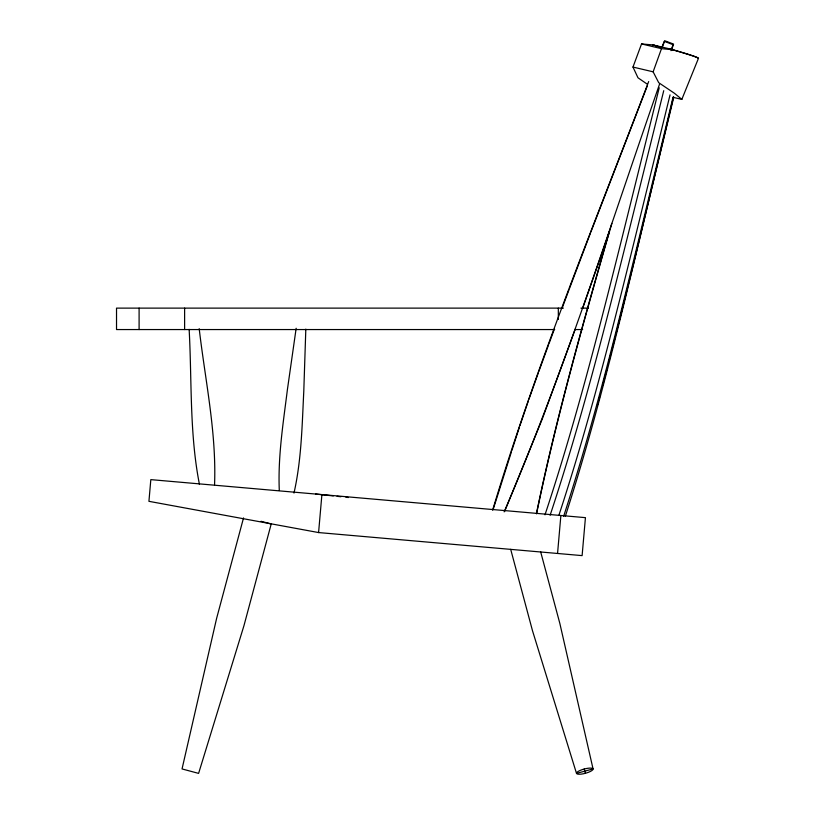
<?xml version="1.0" encoding="UTF-8"?>
<svg xmlns="http://www.w3.org/2000/svg" width="815" height="815" viewBox="0 0 815 815"><rect width="100%" height="100%" fill="white"/><g stroke="black" fill="none" stroke-linecap="round" stroke-linejoin="round"><path stroke-width="1.22" d="M214.559 484.731C216.546 432.307 205.227 380.442 199.196 328.659M305.819 329.117L303.791 391.159C302.08 425.216 301.53 459.66 293.991 493.065M318.655 532.572L148.931 501.327L150.826 479.628L585.435 517.647L582.114 555.616L318.584 532.562L321.905 494.593M557.552 553.466L560.873 515.498M296.161 328.272L287.389 389.723C283.223 423.138 277.823 456.726 279.301 490.508M536.443 513.44C556.075 418.319 582.521 324.828 609.274 231.531M536.545 513.857C556.777 415.833 584.212 319.551 611.831 223.412M673.496 96.873L640.335 236.268C617.78 330.248 594.909 424.238 565.315 516.303M673.058 97.158L639.174 237.695C616.415 331.196 593.381 424.707 563.644 516.282M673.771 97.158L634.579 259.496M670.042 94.876L635.415 236.544C612.36 329.963 589.041 423.413 559.019 514.897M659.223 87.775L622.629 235.484C599.198 329.25 575.441 423.016 544.991 514.805M663.736 90.679L627.754 235.932C604.323 329.698 580.575 423.464 550.115 515.253M634.284 260.708L622.334 308.885M615.712 335.036L622.039 310.067M609.274 360.118L611.118 352.946M611.729 350.562L615.407 336.228M602.743 385.24L604.608 378.068M605.229 375.674L607.104 368.492M243.532 517.912L216.607 618.412L182.04 768.942L198.605 773.384L243.94 625.726L271.201 524.004L267.198 522.935M597.069 406.41L598.027 402.895M598.668 400.542L599.626 397.027M671.112 49.236A770.623 9.352 13.4 0 1 698.475 58.293L681.839 99.359L674.413 93.256L658.703 82.682L653.131 71.822L661.495 48.656L673.638 49.827L671.214 49.593M492.596 510.18C536.423 364.448 594.624 223.636 648.679 81.551M493.116 509.609L511.463 451.704M511.84 450.532L519.512 426.887M647.018 83.996L637.992 77.792L632.98 67.064L641.537 43.949L652.795 44.907L673.088 49.674M519.909 425.705L528.487 400.491M659.498 84.302C609.681 227.477 564 372.404 504.159 511.861M670.99 50.662L673.037 44.662L664.235 41.321L661.953 47.229M671.519 50.092L673.567 44.092L664.765 40.75L662.473 46.669M608.774 233.661L582.745 308.08M528.904 399.289L538.369 372.73M575.237 329.189L542.158 419.287L504.689 511.3M538.797 371.548L548.689 344.501M549.127 343.329L554.312 329.27M562.116 308.223L569.064 289.6M569.502 288.439L590.345 233.385M590.804 232.214L647.375 85.718M563.348 308.121L116.525 308.121L116.525 329.555L554.689 329.555M580.942 308.121L588.481 308.121M574.657 329.555L582.664 329.555M315.66 494.043L333.315 495.917M337.094 496.325L340.884 496.722M345.927 497.262L348.453 497.527M641.537 43.949L661.495 48.656M653.131 71.822L632.98 67.064M673.2 97.342L681.849 99.389L681.248 98.523M261.065 521.294L266.25 522.68M540.63 551.735L559.854 623.485L593.065 768.942A8.578 2.221 -15 0 1 581.136 774.128A8.578 2.221 -15 0 1 580.137 770.42A8.578 2.221 -15 0 1 593.065 768.942L576.5 773.384L532.521 630.81L510.689 549.33M584.202 769.024L585.353 773.313M199.461 484.487C189.396 433.509 191.963 380.992 189.141 329.392M558.326 308.121L558.326 319.47M184.618 308.121L184.618 329.555M139.1 308.121L139.1 329.555M668.208 48.554A770.481 9.342 13.4 0 1 698.333 58.262M661.332 47.443A847.019 10.31 13.4 0 0 652.795 44.907A847.182 10.31 13.4 0 1 661.332 47.443"/></g></svg>
